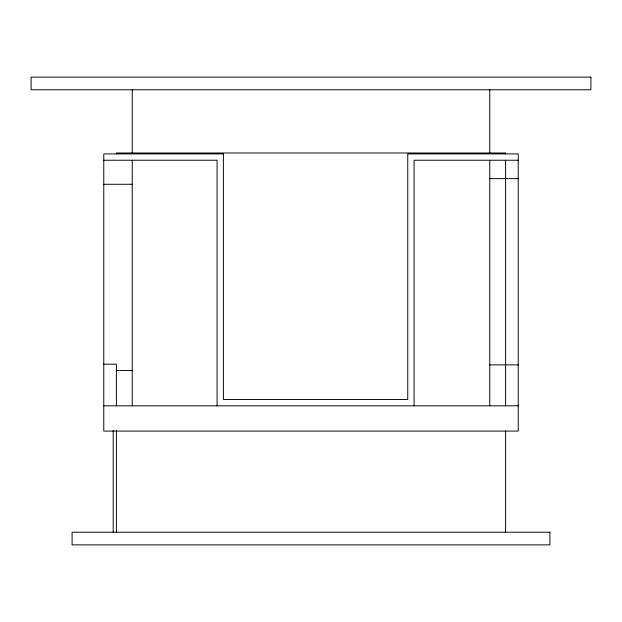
<?xml version="1.0" encoding="UTF-8"?>
<svg xmlns="http://www.w3.org/2000/svg" width="622" height="622" viewBox="0 0 622 622"><rect width="100%" height="100%" fill="white"/><g stroke="black" fill="none" stroke-linecap="round" stroke-linejoin="round"><path stroke-width="0.93" d="M103.773 160.235L217.078 160.235L217.078 405.808M518.227 160.235L414.073 160.235L414.073 405.808M489.771 178.646L518.227 178.646M103.773 184.275L132.229 184.275M103.773 364.189L116.407 364.189L116.407 405.808M489.771 364.873L518.227 364.873M116.407 370.51L132.229 370.51M103.773 405.808L518.227 405.808M505.593 153.914L505.593 152.989L116.407 152.989L116.407 153.914M505.593 160.235L505.593 405.808M505.593 431.093L505.593 532.222M489.771 89.778L489.771 152.989M489.771 160.235L489.771 405.808M132.229 89.778L132.229 152.989M132.229 160.235L132.229 405.808M116.407 430.424L116.407 532.222M113.196 430.354L113.196 532.222M590.9 77.136L31.1 77.136L31.1 89.778L590.9 89.778L590.9 77.136M223.399 153.914L103.773 153.914L103.773 431.093L518.227 431.093L518.227 153.914L407.752 153.914L407.752 399.487L223.399 399.487L223.399 153.914M549.918 532.222L72.082 532.222L72.082 544.864L549.918 544.864L549.918 532.222"/></g></svg>
